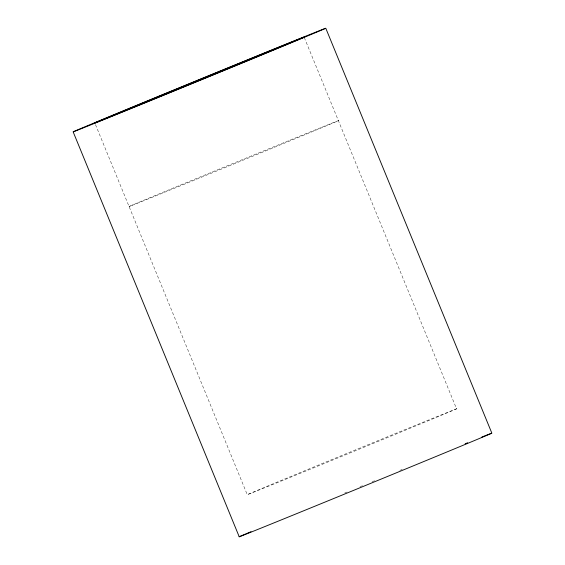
<?xml version="1.0" encoding="UTF-8"?>
<svg xmlns="http://www.w3.org/2000/svg" width="565" height="565" viewBox="0 0 565 565"><rect width="100%" height="100%" fill="white"/><g stroke="black" fill="none" stroke-linecap="round" stroke-linejoin="round"><path stroke-width="0.42" stroke-dasharray="2.83 2.12" d="M95.485 124.611L247.272 494.707L248.656 494.029A113.466 0.396 -22.3 0 1 316.69 465.8L343.485 454.79A113.466 0.396 -22.3 0 1 456.562 408.806L304.436 37.897M344.728 492.991A136.681 0.48 -22.3 0 1 347.122 492.009M360.039 486.705A136.681 0.48 -22.3 0 1 362.469 485.709M372.13 481.747A136.681 0.48 -22.3 0 1 374.588 480.737M399.879 470.384A136.681 0.48 -22.3 0 1 402.245 469.416M456.562 408.806A113.466 0.396 -22.3 0 1 360.35 448.723A113.466 0.396 -22.3 0 1 247.272 494.707M130.473 205.865L129.088 206.543A113.466 0.396 -22.3 0 0 242.166 160.559A113.466 0.396 -22.3 0 0 338.379 120.642A113.466 0.396 -22.3 0 0 225.301 166.626L198.499 177.636A113.466 0.396 -22.3 0 0 130.473 205.865"/><path stroke-width="0.85" d="M325.786 28.25L491.861 433.178M73.139 131.822L239.214 536.75M481.846 437.063A136.681 0.48 -22.3 0 1 371.593 482.997A136.681 0.48 -22.3 0 1 245.012 534.236M245.577 534.003A136.681 0.48 -22.3 0 1 251.037 531.707M465.157 443.793A136.681 0.48 -22.3 0 1 467.665 442.776M96.205 122.308L94.821 122.986A113.466 0.396 -22.3 0 0 207.899 77.002A113.466 0.396 -22.3 0 0 304.104 37.085A113.466 0.396 -22.3 0 0 191.027 83.069L164.231 94.08A113.466 0.396 -22.3 0 0 96.205 122.308M172.346 90.654L141.299 103.43A136.681 0.48 -22.3 0 0 122.273 112.103A136.681 0.48 -22.3 0 0 322.869 29.535A136.681 0.48 -22.3 0 0 172.346 90.654"/></g></svg>
